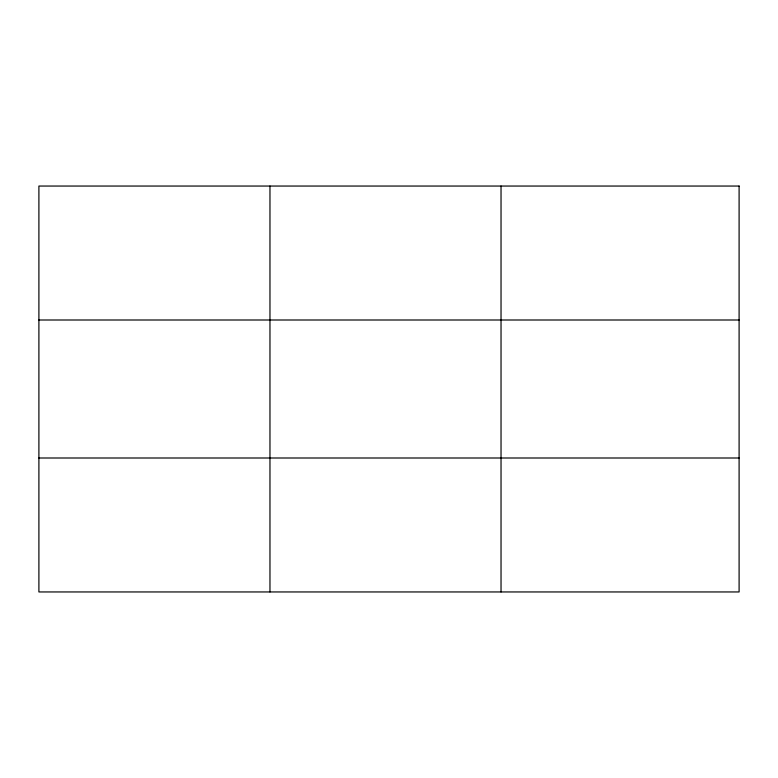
<?xml version="1.0" encoding="UTF-8"?>
<svg xmlns="http://www.w3.org/2000/svg" width="778" height="778" viewBox="0 0 778 778"><rect width="100%" height="100%" fill="white"/><g stroke="black" fill="none" stroke-linecap="round" stroke-linejoin="round"><path stroke-width="1.17" d="M269.966 591.951L269.966 186.049M501.032 591.951L501.032 186.049M38.9 320.001L739.1 320.001M38.9 457.999L739.1 457.999M739.1 186.049L739.1 591.951L38.9 591.951L38.9 186.049L739.1 186.049"/></g></svg>
